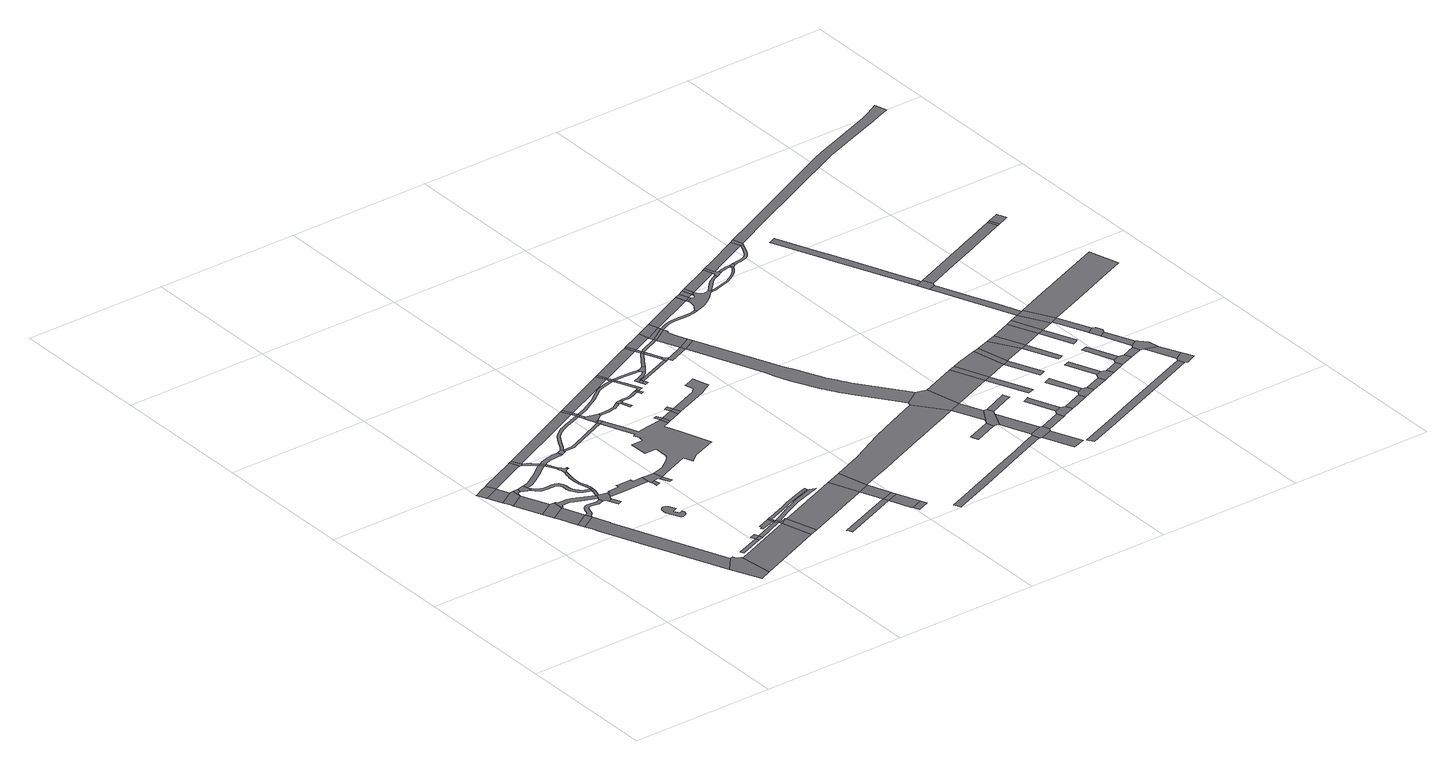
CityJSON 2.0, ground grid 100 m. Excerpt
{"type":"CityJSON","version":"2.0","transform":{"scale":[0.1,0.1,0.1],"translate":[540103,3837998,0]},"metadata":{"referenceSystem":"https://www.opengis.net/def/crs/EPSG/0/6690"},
"CityObjects":{
"road1":{"type":"Road","geometry":[{"type":"MultiSurface","lod":"1","boundaries":[[[0,1,2,3,4,5,6]]]}]},
"road2":{"type":"Road","attributes":{"RoadStructureAttribute.sectionType":"1"},"geometry":[{"type":"MultiSurface","lod":"1","boundaries":[[[7,8,6,5,9,10,11,12]]]}]},
"road3":{"type":"Road","geometry":[{"type":"MultiSurface","lod":"1","boundaries":[[[13,12,11,14,15,16]]]}]},
"road4":{"type":"Road","attributes":{"RoadStructureAttribute.sectionType":"1"},"geometry":[{"type":"MultiSurface","lod":"1","boundaries":[[[17,16,15,18,19]]]}]},
"road5":{"type":"Road","geometry":[{"type":"MultiSurface","lod":"1","boundaries":[[[19,18,20,21,22]]]}]},
"road6":{"type":"Road","attributes":{"RoadStructureAttribute.sectionType":"1"},"geometry":[{"type":"MultiSurface","lod":"1","boundaries":[[[21,20,23,24,25]]]}]},
"road7":{"type":"Road","geometry":[{"type":"MultiSurface","lod":"1","boundaries":[[[25,24,26,27]]]}]},
"road8":{"type":"Road","attributes":{"RoadStructureAttribute.sectionType":"1"},"geometry":[{"type":"MultiSurface","lod":"1","boundaries":[[[28,13,16,29,30,31,32]]]}]},
"road9":{"type":"Road","attributes":{"RoadStructureAttribute.sectionType":"1"},"geometry":[{"type":"MultiSurface","lod":"1","boundaries":[[[33,34,35,27,26,36,37,38,39,40,41]]]}]},
"road10":{"type":"Road","geometry":[{"type":"MultiSurface","lod":"1","boundaries":[[[42,28,32,43,44,45,46]]]}]},
"road11":{"type":"Road","geometry":[{"type":"MultiSurface","lod":"1","boundaries":[[[47,48,49,50,51,41,40,52,53,54]]]}]},
"road12":{"type":"Road","attributes":{"RoadStructureAttribute.sectionType":"1"},"geometry":[{"type":"MultiSurface","lod":"1","boundaries":[[[55,56,57,0,6,58,59,60,61]]]}]},
"road13":{"type":"Road","geometry":[{"type":"MultiSurface","lod":"1","boundaries":[[[62,63,64,65,66,67,68,69,70,71,72,73,74,25,27,75,76,77,78,79,80,81,82,83,84,85,86,87]]]}]},
"road14":{"type":"Road","attributes":{"RoadStructureAttribute.sectionType":"1"},"geometry":[{"type":"MultiSurface","lod":"1","boundaries":[[[88,89,90,91,92,93,22,21,94,95,96,97,98,99,100,101,102]]]}]},
"road15":{"type":"Road","attributes":{"RoadStructureAttribute.sectionType":"1"},"geometry":[{"type":"MultiSurface","lod":"1","boundaries":[[[103,104,105,106,107,108,109,110,111,112,113,114,115,116,117,118,119,120,44,43,121,122,123,124,125,126,127,128,129,130,131,132,133,134,135,136,137,138,139]]]}]},
"road16":{"type":"Road","attributes":{"RoadStructureAttribute.sectionType":"1"},"geometry":[{"type":"MultiSurface","lod":"1","boundaries":[[[140,141,142,143,144,145,146,42,46,147,148,149,150,151,152,153]]]}]},
"road17":{"type":"Road","geometry":[{"type":"MultiSurface","lod":"1","boundaries":[[[154,155,156,157]]]}]},
"road18":{"type":"Road","geometry":[{"type":"MultiSurface","lod":"1","boundaries":[[[102,101,62,87,158,159,157,156,160,161,162,163,164,165]]]}]},
"road19":{"type":"Road","geometry":[{"type":"MultiSurface","lod":"1","boundaries":[[[166,55,61,167,168]]]}]},
"road20":{"type":"Road","attributes":{"RoadStructureAttribute.sectionType":"1"},"geometry":[{"type":"MultiSurface","lod":"1","boundaries":[[[138,102,165,169]]]}]},
"road21":{"type":"Road","geometry":[{"type":"MultiSurface","lod":"1","boundaries":[[[139,138,169,170,171]]]}]},
"road22":{"type":"Road","geometry":[{"type":"MultiSurface","lod":"1","boundaries":[[[172,173,174,175]]]}]},
"road23":{"type":"Road","attributes":{"RoadStructureAttribute.sectionType":"1"},"geometry":[{"type":"MultiSurface","lod":"1","boundaries":[[[176,177,168,167,178,179,140,180]]]}]},
"road24":{"type":"Road","attributes":{"RoadStructureAttribute.sectionType":"1"},"geometry":[{"type":"MultiSurface","lod":"1","boundaries":[[[181,182,183,184,185,186,187,188,189,190,191,139,171,192,193,194,195,196,197,198,199,200,201,202]]]}]},
"road25":{"type":"Road","geometry":[{"type":"MultiSurface","lod":"1","boundaries":[[[180,140,153,203]]]}]},
"road26":{"type":"Road","geometry":[{"type":"MultiSurface","lod":"1","boundaries":[[[204,205,206,207,208,209,210,211,212,213,214,215,216,217,218,219,220,221,222,223,224,225]]]}]},
"road27":{"type":"Road","attributes":{"RoadStructureAttribute.sectionType":"1"},"geometry":[{"type":"MultiSurface","lod":"1","boundaries":[[[226,203,153,227,228,229]]]}]},
"road28":{"type":"Road","geometry":[{"type":"MultiSurface","lod":"1","boundaries":[[[230,231,232,233,229,228,234,235,236,181,202,237,238,239,240]]]}]},
"road29":{"type":"Road","attributes":{"RoadStructureAttribute.sectionType":"1"},"geometry":[{"type":"MultiSurface","lod":"1","boundaries":[[[241,242,54,53,243,244]]]}]},
"road30":{"type":"Road","geometry":[{"type":"MultiSurface","lod":"1","boundaries":[[[245,246,240,239]]]}]},
"road31":{"type":"Road","geometry":[{"type":"MultiSurface","lod":"1","boundaries":[[[247,248,172,249]]]}]},
"road32":{"type":"Road","geometry":[{"type":"MultiSurface","lod":"1","boundaries":[[[249,172,175,250]]]}]},
"road33":{"type":"Road","attributes":{"RoadStructureAttribute.sectionType":"1"},"geometry":[{"type":"MultiSurface","lod":"1","boundaries":[[[251,252,253,254,180,203,255,256,257,258]]]}]},
"road34":{"type":"Road","attributes":{"RoadStructureAttribute.sectionType":"1"},"geometry":[{"type":"MultiSurface","lod":"1","boundaries":[[[259,260,261,262,263,264,265,266,164,163,267,268,269]]]}]},
"road35":{"type":"Road","geometry":[{"type":"MultiSurface","lod":"1","boundaries":[[[270,249,250,271]]]}]},
"road36":{"type":"Road","geometry":[{"type":"MultiSurface","lod":"1","boundaries":[[[272,251,258,273,274,275]]]}]},
"road37":{"type":"Road","geometry":[{"type":"MultiSurface","lod":"1","boundaries":[[[276,277,278,279,280,281]]]}]},
"road38":{"type":"Road","geometry":[{"type":"MultiSurface","lod":"1","boundaries":[[[282,283,284,285,286]]]}]},
"road39":{"type":"Road","attributes":{"RoadStructureAttribute.sectionType":"1"},"geometry":[{"type":"MultiSurface","lod":"1","boundaries":[[[287,288,289,166,168,290,291,292]]]}]},
"road40":{"type":"Road","geometry":[{"type":"MultiSurface","lod":"1","boundaries":[[[269,268,286,285,293,294,295,296]]]}]},
"road41":{"type":"Road","geometry":[{"type":"MultiSurface","lod":"1","boundaries":[[[297,276,281,298,299]]]}]},
"road42":{"type":"Road","geometry":[{"type":"MultiSurface","lod":"1","boundaries":[[[298,281,270,300]]]}]},
"road43":{"type":"Road","geometry":[{"type":"MultiSurface","lod":"1","boundaries":[[[300,270,271,301]]]}]},
"road44":{"type":"Road","geometry":[{"type":"MultiSurface","lod":"1","boundaries":[[[302,303,295,294]]]}]},
"road45":{"type":"Road","geometry":[{"type":"MultiSurface","lod":"1","boundaries":[[[304,305,301,271,241]]]}]},
"road46":{"type":"Road","geometry":[{"type":"MultiSurface","lod":"1","boundaries":[[[304,241,244,306,307]]]}]},
"road47":{"type":"Road","geometry":[{"type":"MultiSurface","lod":"1","boundaries":[[[308,309,310,311,312,313,314,315,316,317,272,275,318,319,320,321,322,323,324,325,326,327]]]}]},
"road48":{"type":"Road","attributes":{"RoadStructureAttribute.sectionType":"1"},"geometry":[{"type":"MultiSurface","lod":"1","boundaries":[[[328,329,330,331,275,274,332,333,334,335]]]}]},
"road49":{"type":"Road","geometry":[{"type":"MultiSurface","lod":"1","boundaries":[[[336,337,338,339,340,341,342,343,344,345,346,297,299]]]}]},
"road50":{"type":"Road","geometry":[{"type":"MultiSurface","lod":"1","boundaries":[[[347,348,349,350,351,352,353,354,355,356,357,358,300,301]]]}]},
"road51":{"type":"Road","geometry":[{"type":"MultiSurface","lod":"1","boundaries":[[[359,287,292,360]]]}]},
"road52":{"type":"Road","geometry":[{"type":"MultiSurface","lod":"1","boundaries":[[[360,292,308,361]]]}]},
"road53":{"type":"Road","attributes":{"RoadStructureAttribute.sectionType":"1"},"geometry":[{"type":"MultiSurface","lod":"1","boundaries":[[[362,363,307,306,364,365]]]}]},
"road54":{"type":"Road","geometry":[{"type":"MultiSurface","lod":"1","boundaries":[[[361,308,327,366]]]}]},
"road55":{"type":"Road","geometry":[{"type":"MultiSurface","lod":"1","boundaries":[[[366,327,367,368]]]}]},
"road56":{"type":"Road","geometry":[{"type":"MultiSurface","lod":"1","boundaries":[[[369,370,328]]]}]},
"road57":{"type":"Road","geometry":[{"type":"MultiSurface","lod":"1","boundaries":[[[369,328,335,371]]]}]},
"road58":{"type":"Road","geometry":[{"type":"MultiSurface","lod":"1","boundaries":[[[372,368,367,373,370,369,374,375]]]}]},
"road59":{"type":"Road","geometry":[{"type":"MultiSurface","lod":"1","boundaries":[[[376,377,378,379,371,335,380,381,382,383,384,385,386,387,388,389,390,391,392,393,394,395,396,296,295,397,398,399,400,401,402,403,404,405]]]}]},
"road60":{"type":"Road","attributes":{"RoadStructureAttribute.sectionType":"1"},"geometry":[{"type":"MultiSurface","lod":"1","boundaries":[[[406,407,408,409,410,411]]]}]},
"road61":{"type":"Road","geometry":[{"type":"MultiSurface","lod":"1","boundaries":[[[412,413,414,415,416,417,418,419,375,374,420,421,422,423,424,425,426,427]]]}]},
"road62":{"type":"Road","attributes":{"RoadStructureAttribute.sectionType":"1"},"geometry":[{"type":"MultiSurface","lod":"1","boundaries":[[[428,429,359,360,430,431]]]}]},
"road63":{"type":"Road","geometry":[{"type":"MultiSurface","lod":"1","boundaries":[[[432,433,434,435,436,437,438,439,440,441,442,361,366,443,444,445,446,447,448,449,450,451,452,453]]]}]},
"road64":{"type":"Road","geometry":[{"type":"MultiSurface","lod":"1","boundaries":[[[454,455,405,456]]]}]},
"road65":{"type":"Road","geometry":[{"type":"MultiSurface","lod":"1","boundaries":[[[456,405,404,457]]]}]},
"road66":{"type":"Road","geometry":[{"type":"MultiSurface","lod":"1","boundaries":[[[458,459,412,427,460,461,462,463,464]]]}]},
"road67":{"type":"Road","geometry":[{"type":"MultiSurface","lod":"1","boundaries":[[[465,466,462,461]]]}]},
"road68":{"type":"Road","geometry":[{"type":"MultiSurface","lod":"1","boundaries":[[[467,362,365,468,469]]]}]},
"road69":{"type":"Road","attributes":{"RoadStructureAttribute.sectionType":"1"},"geometry":[{"type":"MultiSurface","lod":"1","boundaries":[[[468,365,470,406,471]]]}]},
"road70":{"type":"Road","attributes":{"RoadStructureAttribute.sectionType":"1"},"geometry":[{"type":"MultiSurface","lod":"1","boundaries":[[[472,456,457,473]]]}]},
"road71":{"type":"Road","geometry":[{"type":"MultiSurface","lod":"1","boundaries":[[[471,406,411,474]]]}]},
"road72":{"type":"Road","attributes":{"RoadStructureAttribute.sectionType":"1"},"geometry":[{"type":"MultiSurface","lod":"1","boundaries":[[[474,411,475,476,477]]]}]},
"road73":{"type":"Road","geometry":[{"type":"MultiSurface","lod":"1","boundaries":[[[477,476,478,479]]]}]},
"road74":{"type":"Road","geometry":[{"type":"MultiSurface","lod":"1","boundaries":[[[480,481,482,483,484,458,464,485,486,487,488,489]]]}]},
"road75":{"type":"Road","geometry":[{"type":"MultiSurface","lod":"1","boundaries":[[[490,491,472,492]]]}]},
"road76":{"type":"Road","geometry":[{"type":"MultiSurface","lod":"1","boundaries":[[[492,472,473,493]]]}]},
"road77":{"type":"Road","geometry":[{"type":"MultiSurface","lod":"1","boundaries":[[[494,480,489,495]]]}]},
"road78":{"type":"Road","geometry":[{"type":"MultiSurface","lod":"1","boundaries":[[[496,497,498,499,495,489]]]}]},
"road79":{"type":"Road","geometry":[{"type":"MultiSurface","lod":"1","boundaries":[[[500,428,431,501]]]}]},
"road80":{"type":"Road","attributes":{"RoadStructureAttribute.sectionType":"1"},"geometry":[{"type":"MultiSurface","lod":"1","boundaries":[[[501,431,432,502]]]}]},
"road81":{"type":"Road","geometry":[{"type":"MultiSurface","lod":"1","boundaries":[[[502,432,453,503]]]}]},
"road82":{"type":"Road","attributes":{"RoadStructureAttribute.sectionType":"1"},"geometry":[{"type":"MultiSurface","lod":"1","boundaries":[[[504,505,506,507,508,509,503,453,510,511,494,495]]]}]},
"road83":{"type":"Road","geometry":[{"type":"MultiSurface","lod":"1","boundaries":[[[512,513,514,515]]]}]},
"road84":{"type":"Road","geometry":[{"type":"MultiSurface","lod":"1","boundaries":[[[516,517,502,503,518,519,520,521]]]}]},
"road85":{"type":"Road","geometry":[{"type":"MultiSurface","lod":"1","boundaries":[[[522,523,515,514]]]}]},
"road86":{"type":"Road","attributes":{"RoadStructureAttribute.sectionType":"1"},"geometry":[{"type":"MultiSurface","lod":"1","boundaries":[[[524,525,526,527,528,529,530,531,492,493]]]}]},
"road87":{"type":"Road","geometry":[{"type":"MultiSurface","lod":"1","boundaries":[[[532,533,534,535,536,537,513,512,538,539,540,541,542,543]]]}]},
"road88":{"type":"Road","attributes":{"RoadStructureAttribute.sectionType":"1"},"geometry":[{"type":"MultiSurface","lod":"1","boundaries":[[[544,545,500,501,546,547]]]}]},
"road89":{"type":"Road","geometry":[{"type":"MultiSurface","lod":"1","boundaries":[[[548,549,550,551,521,520,552,553,532,543,554,555]]]}]},
"road90":{"type":"Road","geometry":[{"type":"MultiSurface","lod":"1","boundaries":[[[556,557,558,559,512,515,560,561,562]]]}]},
"road91":{"type":"Road","geometry":[{"type":"MultiSurface","lod":"1","boundaries":[[[563,564,565,548,555,566,567,568]]]}]},
"road92":{"type":"Road","geometry":[{"type":"MultiSurface","lod":"1","boundaries":[[[569,544,547,570]]]}]},
"road93":{"type":"Road","geometry":[{"type":"MultiSurface","lod":"1","boundaries":[[[570,547,563,571]]]}]},
"road94":{"type":"Road","geometry":[{"type":"MultiSurface","lod":"1","boundaries":[[[571,563,568,572]]]}]},
"road95":{"type":"Road","geometry":[{"type":"MultiSurface","lod":"1","boundaries":[[[573,572,568,574,575,576]]]}]},
"road96":{"type":"Road","geometry":[{"type":"MultiSurface","lod":"1","boundaries":[[[577,576,575,556,562,578,579]]]}]},
"road97":{"type":"Road","attributes":{"RoadStructureAttribute.sectionType":"1"},"geometry":[{"type":"MultiSurface","lod":"1","boundaries":[[[580,581,582,583,467,469,584,585,586,587,588,589,590,591]]]}]},
"road98":{"type":"Road","attributes":{"RoadStructureAttribute.sectionType":"1"},"geometry":[{"type":"MultiSurface","lod":"1","boundaries":[[[592,593,569,570,594,595]]]}]},
"road99":{"type":"Road","geometry":[{"type":"MultiSurface","lod":"1","boundaries":[[[596,597,571,572,598,599]]]}]},
"road100":{"type":"Road","attributes":{"RoadStructureAttribute.sectionType":"1"},"geometry":[{"type":"MultiSurface","lod":"1","boundaries":[[[600,601,602,603,604,605,606,607,608,609,610,611,612,613,614,615]]]}]},
"road101":{"type":"Road","geometry":[{"type":"MultiSurface","lod":"1","boundaries":[[[616,617,618,579,578,619,620]]]}]},
"road102":{"type":"Road","geometry":[{"type":"MultiSurface","lod":"1","boundaries":[[[621,622,623,596,624]]]}]},
"road103":{"type":"Road","geometry":[{"type":"MultiSurface","lod":"1","boundaries":[[[625,626,592,595,622,621]]]}]},
"road104":{"type":"Road","geometry":[{"type":"MultiSurface","lod":"1","boundaries":[[[624,596,599,627]]]}]},
"road105":{"type":"Road","attributes":{"RoadStructureAttribute.sectionType":"1"},"geometry":[{"type":"MultiSurface","lod":"1","boundaries":[[[628,629,630,631,632,627,599,633,616,634]]]}]},
"road106":{"type":"Road","geometry":[{"type":"MultiSurface","lod":"1","boundaries":[[[634,616,620,635]]]}]},
"road107":{"type":"Road","attributes":{"RoadStructureAttribute.sectionType":"1"},"geometry":[{"type":"MultiSurface","lod":"1","boundaries":[[[636,637,638,639,640,641,642,643,644,645,646,647,648,635,620,649,650,651,652,653,654,655,656,657,658,659,660,661,662,663,664,665,666]]]}]},
"road108":{"type":"Road","geometry":[{"type":"MultiSurface","lod":"1","boundaries":[[[667,668,669,670,671,672,673]]]}]},
"road109":{"type":"Road","geometry":[{"type":"MultiSurface","lod":"1","boundaries":[[[674,675,676,677,678,679,680,681,682,683,624,627,684,685,686,687,688,689,690,691,692,693,694]]]}]},
"road110":{"type":"Road","attributes":{"RoadStructureAttribute.sectionType":"1"},"geometry":[{"type":"MultiSurface","lod":"1","boundaries":[[[695,696,625,621,697,698,699,700]]]}]},
"road111":{"type":"Road","geometry":[{"type":"MultiSurface","lod":"1","boundaries":[[[701,702,666,665,580,591,703,704]]]}]},
"road112":{"type":"Road","attributes":{"RoadStructureAttribute.sectionType":"1"},"geometry":[{"type":"MultiSurface","lod":"1","boundaries":[[[703,591,705,706,707]]]}]},
"road113":{"type":"Road","geometry":[{"type":"MultiSurface","lod":"1","boundaries":[[[707,706,708,667,673,709,710,711,712,713,714,715]]]}]},
"road114":{"type":"Road","attributes":{"RoadStructureAttribute.sectionType":"1"},"geometry":[{"type":"MultiSurface","lod":"1","boundaries":[[[716,712,711,717,718]]]}]},
"road115":{"type":"Road","geometry":[{"type":"MultiSurface","lod":"1","boundaries":[[[719,720,718,717,600,615,721,722,723,724,725,726]]]}]},
"road116":{"type":"Road","attributes":{"RoadStructureAttribute.sectionType":"1"},"geometry":[{"type":"MultiSurface","lod":"1","boundaries":[[[724,723,727,728]]]}]},
"road117":{"type":"Road","geometry":[{"type":"MultiSurface","lod":"1","boundaries":[[[729,695,700,730]]]}]},
"road118":{"type":"Road","geometry":[{"type":"MultiSurface","lod":"1","boundaries":[[[730,700,731,732]]]}]},
"road119":{"type":"Road","attributes":{"RoadStructureAttribute.sectionType":"1"},"geometry":[{"type":"MultiSurface","lod":"1","boundaries":[[[733,729,730,734]]]}]},
"road120":{"type":"Road","geometry":[{"type":"MultiSurface","lod":"1","boundaries":[[[735,736,737,738,739,740,741,742,743,744,745,732,731,746,747,748,749,750,751,674,694,752,753,754,755,756,757,758,759,760]]]}]},
"road121":{"type":"Road","geometry":[{"type":"MultiSurface","lod":"1","boundaries":[[[740,734,741]]]}]},
"road122":{"type":"Road","geometry":[{"type":"MultiSurface","lod":"1","boundaries":[[[761,733,734,740]]]}]},
"road123":{"type":"Road","geometry":[{"type":"MultiSurface","lod":"1","boundaries":[[[762,763,764,715,714]]]}]},
"road124":{"type":"Road","attributes":{"RoadStructureAttribute.sectionType":"1"},"geometry":[{"type":"MultiSurface","lod":"1","boundaries":[[[765,726,725,766,767]]]}]},
"road125":{"type":"Road","attributes":{"RoadStructureAttribute.sectionType":"1"},"geometry":[{"type":"MultiSurface","lod":"1","boundaries":[[[768,704,703,769,770,771,772]]]}]},
"road126":{"type":"Road","attributes":{"RoadStructureAttribute.sectionType":"1"},"geometry":[{"type":"MultiSurface","lod":"1","boundaries":[[[773,774,761,740,775,776]]]}]},
"road127":{"type":"Road","geometry":[{"type":"MultiSurface","lod":"1","boundaries":[[[777,778,779,780,781,760,759,782,783,784,785,786]]]}]},
"road128":{"type":"Road","attributes":{"RoadStructureAttribute.sectionType":"1"},"geometry":[{"type":"MultiSurface","lod":"1","boundaries":[[[787,788,789,790,791,792]]]}]},
"road129":{"type":"Road","geometry":[{"type":"MultiSurface","lod":"1","boundaries":[[[792,791,765,767,793,794,795]]]}]},
"road130":{"type":"Road","geometry":[{"type":"MultiSurface","lod":"1","boundaries":[[[796,768,772,797]]]}]},
"road131":{"type":"Road","attributes":{"RoadStructureAttribute.sectionType":"1"},"geometry":[{"type":"MultiSurface","lod":"1","boundaries":[[[798,799,800,801,797,772]]]}]},
"road132":{"type":"Road","geometry":[{"type":"MultiSurface","lod":"1","boundaries":[[[802,803,804,805,806,807,808,809,810,811,812,759,758,813,814,815,816,817,818,819,820,821,822]]]}]},
"road133":{"type":"Road","geometry":[{"type":"MultiSurface","lod":"1","boundaries":[[[823,773,776,824,825,777,786,826,827,828,829,830,831]]]}]},
"road134":{"type":"Road","attributes":{"RoadStructureAttribute.sectionType":"1"},"geometry":[{"type":"MultiSurface","lod":"1","boundaries":[[[832,833,795,794,834,835]]]}]},
"road135":{"type":"Road","attributes":{"RoadStructureAttribute.sectionType":"1"},"geometry":[{"type":"MultiSurface","lod":"1","boundaries":[[[836,837,796,797,838,839,840]]]}]},
"road136":{"type":"Road","geometry":[{"type":"MultiSurface","lod":"1","boundaries":[[[841,842,843,844,828,827,845,846,847,848]]]}]},
"road137":{"type":"Road","geometry":[{"type":"MultiSurface","lod":"1","boundaries":[[[849,841,848,850,851,802,822,852]]]}]},
"road138":{"type":"Road","attributes":{"RoadStructureAttribute.sectionType":"1"},"geometry":[{"type":"MultiSurface","lod":"1","boundaries":[[[853,854,855,856,857]]]}]},
"road139":{"type":"Road","geometry":[{"type":"MultiSurface","lod":"1","boundaries":[[[857,856,832,835,858,859]]]}]},
"road140":{"type":"Road","geometry":[{"type":"MultiSurface","lod":"1","boundaries":[[[860,836,840,861]]]}]},
"road141":{"type":"Road","attributes":{"RoadStructureAttribute.sectionType":"1"},"geometry":[{"type":"MultiSurface","lod":"1","boundaries":[[[862,863,864,861,840]]]}]},
"road142":{"type":"Road","attributes":{"RoadStructureAttribute.sectionType":"1"},"geometry":[{"type":"MultiSurface","lod":"1","boundaries":[[[865,866,823,831,867,868]]]}]},
"road143":{"type":"Road","attributes":{"RoadStructureAttribute.sectionType":"1"},"geometry":[{"type":"MultiSurface","lod":"1","boundaries":[[[869,870,871,872,873,874,875,876,877,878,879]]]}]},
"road144":{"type":"Road","geometry":[{"type":"MultiSurface","lod":"1","boundaries":[[[868,880,881,882,883,884,885,849,852,886,887,888,889,890,891,892,893,894,895]]]}]},
"road145":{"type":"Road","attributes":{"RoadStructureAttribute.sectionType":"1"},"geometry":[{"type":"MultiSurface","lod":"1","boundaries":[[[896,860,861,897,898]]]}]},
"road146":{"type":"Road","attributes":{"RoadStructureAttribute.sectionType":"1"},"geometry":[{"type":"MultiSurface","lod":"1","boundaries":[[[899,859,858,900,901]]]}]},
"road147":{"type":"Road","geometry":[{"type":"MultiSurface","lod":"1","boundaries":[[[902,896,898,903]]]}]},
"road148":{"type":"Road","geometry":[{"type":"MultiSurface","lod":"1","boundaries":[[[904,865,868,895,905]]]}]},
"road149":{"type":"Road","attributes":{"RoadStructureAttribute.sectionType":"1"},"geometry":[{"type":"MultiSurface","lod":"1","boundaries":[[[906,907,908,909,910]]]}]},
"road150":{"type":"Road","attributes":{"RoadStructureAttribute.sectionType":"1"},"geometry":[{"type":"MultiSurface","lod":"1","boundaries":[[[911,912,913,903,898]]]}]},
"road151":{"type":"Road","geometry":[{"type":"MultiSurface","lod":"1","boundaries":[[[910,909,899,901,914,915,916]]]}]},
"road152":{"type":"Road","attributes":{"RoadStructureAttribute.sectionType":"1"},"geometry":[{"type":"MultiSurface","lod":"1","boundaries":[[[917,902,903,918,919,920]]]}]},
"road153":{"type":"Road","attributes":{"RoadStructureAttribute.sectionType":"1"},"geometry":[{"type":"MultiSurface","lod":"1","boundaries":[[[921,922,916,915,923]]]}]},
"road154":{"type":"Road","attributes":{"RoadStructureAttribute.sectionType":"1"},"geometry":[{"type":"MultiSurface","lod":"1","boundaries":[[[924,925,926,927,928,929,930,931,932,933,934,935,936,937,938,939]]]}]},
"road155":{"type":"Road","geometry":[{"type":"MultiSurface","lod":"1","boundaries":[[[940,917,920,941]]]}]},
"road156":{"type":"Road","attributes":{"RoadStructureAttribute.sectionType":"1"},"geometry":[{"type":"MultiSurface","lod":"1","boundaries":[[[942,943,944,945,946,947]]]}]},
"road157":{"type":"Road","attributes":{"RoadStructureAttribute.sectionType":"1"},"geometry":[{"type":"MultiSurface","lod":"1","boundaries":[[[948,949,950,941,920]]]}]},
"road158":{"type":"Road","geometry":[{"type":"MultiSurface","lod":"1","boundaries":[[[947,946,921,923,951,952]]]}]},
"road159":{"type":"Road","geometry":[{"type":"MultiSurface","lod":"1","boundaries":[[[953,939,938,954,955,956,957,958]]]}]},
"road160":{"type":"Road","attributes":{"RoadStructureAttribute.sectionType":"1"},"geometry":[{"type":"MultiSurface","lod":"1","boundaries":[[[959,940,941,960,961]]]}]},
"road161":{"type":"Road","attributes":{"RoadStructureAttribute.sectionType":"1"},"geometry":[{"type":"MultiSurface","lod":"1","boundaries":[[[962,963,955,954,964,959,965]]]}]},
"road162":{"type":"Road","attributes":{"RoadStructureAttribute.sectionType":"1"},"geometry":[{"type":"MultiSurface","lod":"1","boundaries":[[[966,952,951,967]]]}]},
"road163":{"type":"Road","geometry":[{"type":"MultiSurface","lod":"1","boundaries":[[[968,965,959,961,969,970]]]}]},
"road164":{"type":"Road","attributes":{"RoadStructureAttribute.sectionType":"1"},"geometry":[{"type":"MultiSurface","lod":"1","boundaries":[[[970,969,971,972]]]}]},
"road165":{"type":"Road","geometry":[{"type":"MultiSurface","lod":"1","boundaries":[[[972,971,973,974,975,976]]]}]},
"road166":{"type":"Road","attributes":{"RoadStructureAttribute.sectionType":"1"},"geometry":[{"type":"MultiSurface","lod":"1","boundaries":[[[974,973,977,978]]]}]},
"road167":{"type":"Road","geometry":[{"type":"MultiSurface","lod":"1","boundaries":[[[978,977,966,967,979,980,981,982,983,984]]]}]},
"road168":{"type":"Road","geometry":[{"type":"MultiSurface","lod":"1","boundaries":[[[981,985,986,982]]]}]},
"road169":{"type":"Road","geometry":[{"type":"MultiSurface","lod":"1","boundaries":[[[986,985,987,869,879,988,989]]]}]},
"road170":{"type":"Road","attributes":{"RoadStructureAttribute.sectionType":"1"},"geometry":[{"type":"MultiSurface","lod":"1","boundaries":[[[990,991,992,953,958,993,994,995,996,997,998]]]}]},
"road171":{"type":"Road","attributes":{"RoadStructureAttribute.sectionType":"1"},"geometry":[{"type":"MultiSurface","lod":"1","boundaries":[[[999,1000,1001,1002,1003,1004,968,970,1005,1006,1007]]]}]},
"road172":{"type":"Road","attributes":{"RoadStructureAttribute.sectionType":"1"},"geometry":[{"type":"MultiSurface","lod":"1","boundaries":[[[1008,1009,1010,1011,1012,1013,1014,1015,904,905,1016,1017,1018,1019,1020,1021,1022,1023,1024,1025]]]}]},
"road173":{"type":"Road","geometry":[{"type":"MultiSurface","lod":"1","boundaries":[[[1026,990,998,1027]]]}]},
"road174":{"type":"Road","attributes":{"RoadStructureAttribute.sectionType":"1"},"geometry":[{"type":"MultiSurface","lod":"1","boundaries":[[[1028,1026,1027,1029,1030]]]}]}
},
"vertices":[
[114,1940,0],[57,1913,0],[25,1898,0],[19,1895,0],[4,1888,0],[35,1824,0],[145,1876,0],
[157,1848,0],[157,1850,0],[37,1820,0],[45,1800,0],[79,1723,0],[184,1790,0],
[208,1792,0],[101,1672,0],[107,1656,0],[212,1726,0],
[221,1704,0],[183,1472,0],[290,1537,0],
[216,1393,0],[322,1458,0],[325,1535,0],
[232,1354,0],[277,1244,0],[383,1308,0],
[296,1199,0],[402,1263,0],
[248,1795,0],[213,1736,0],[217,1750,0],[227,1760,0],[241,1763,0],
[462,1105,0],[449,1139,0],[447,1144,0],[317,1147,0],[337,1100,0],[466,785,0],[521,648,0],[679,267,0],[766,369,0],
[298,1805,0],[303,1735,0],[304,1763,0],[300,1768,0],[303,1771,0],
[824,339,0],[812,341,0],[803,346,0],[796,351,0],[784,371,0],[772,63,0],[851,99,0],[826,326,0],
[395,2073,0],[381,2066,0],[129,1947,0],[151,1879,0],[159,1883,0],[405,1999,0],[425,2009,0],
[561,1400,0],[550,1394,0],[546,1393,0],[530,1389,0],[477,1396,0],[465,1396,0],[450,1391,0],[440,1387,0],[431,1377,0],[420,1358,0],[404,1314,0],[398,1309,0],[390,1307,0],[404,1274,0],[409,1279,0],[424,1292,0],[428,1298,0],[431,1305,0],[445,1346,0],[453,1360,0],[457,1364,0],[470,1368,0],[475,1368,0],[531,1361,0],[552,1366,0],[572,1372,0],
[441,1508,0],[405,1519,0],[382,1520,0],[359,1520,0],[337,1519,0],[336,1534,0],[330,1459,0],[336,1465,0],[343,1480,0],[360,1480,0],[381,1481,0],[398,1480,0],[428,1471,0],[564,1414,0],[579,1450,0],
[551,1548,0],[532,1565,0],[518,1583,0],[510,1598,0],[505,1619,0],[505,1648,0],[500,1674,0],[484,1699,0],[463,1711,0],[440,1713,0],[438,1713,0],[413,1712,0],[392,1711,0],[377,1711,0],[363,1716,0],[351,1722,0],[338,1733,0],[319,1756,0],[320,1716,0],[336,1701,0],[353,1692,0],[372,1686,0],[392,1686,0],[398,1686,0],[414,1687,0],[438,1687,0],[455,1686,0],[466,1680,0],[476,1665,0],[480,1646,0],[479,1616,0],[486,1589,0],[497,1570,0],[513,1547,0],[538,1526,0],[592,1506,0],[595,1532,0],
[515,1940,0],[513,1939,0],[470,1907,0],[445,1887,0],[416,1866,0],[378,1841,0],[334,1817,0],[348,1785,0],[396,1811,0],[437,1838,0],[457,1853,0],[491,1879,0],[532,1909,0],[546,1917,0],
[623,1288,0],[651,1300,0],[625,1361,0],[598,1342,0],
[582,1370,0],[588,1364,0],[625,1372,0],[626,1379,0],[631,1385,0],[641,1388,0],[649,1432,0],[595,1447,0],
[417,2083,0],[437,2002,0],[447,2019,0],
[608,1500,0],
[610,1513,0],[611,1530,0],
[1026,459,0],[858,394,0],[868,368,0],[1036,434,0],
[497,1987,0],[475,2002,0],[464,1985,0],[484,1971,0],[535,1950,0],
[591,1780,0],[582,1745,0],[580,1736,0],[576,1714,0],[573,1690,0],[573,1662,0],[575,1634,0],[577,1621,0],[581,1603,0],[590,1576,0],[596,1548,0],[612,1550,0],[607,1575,0],[606,1581,0],[597,1607,0],[591,1636,0],[589,1663,0],[590,1689,0],[592,1712,0],[596,1733,0],[598,1745,0],[607,1778,0],
[561,1925,0],
[865,1035,0],[843,1083,0],[828,1092,0],[813,1094,0],[799,1090,0],[792,1084,0],[786,1074,0],[784,1059,0],[784,1046,0],[786,1031,0],[822,946,0],[829,937,0],[840,934,0],[853,936,0],[867,944,0],[875,951,0],[879,961,0],[880,971,0],[880,980,0],[878,991,0],[848,978,0],[830,1020,0],
[586,1871,0],[571,1864,0],[582,1841,0],[597,1846,0],
[620,1822,0],[612,1827,0],[606,1834,0],[603,1838,0],[586,1825,0],[587,1821,0],[591,1802,0],[611,1789,0],[620,1798,0],[630,1802,0],[634,1818,0],
[1262,505,0],[878,346,0],[1054,182,0],[1322,293,0],
[640,1802,0],[640,1818,0],
[1052,506,0],[1012,488,0],[1061,474,0],
[1069,447,0],
[699,1989,0],[651,1987,0],[599,1979,0],[557,1962,0],[571,1930,0],[608,1945,0],[654,1952,0],[709,1955,0],
[853,1448,0],[852,1466,0],[751,1466,0],[746,1470,0],[746,1446,0],[693,1445,0],[665,1445,0],[665,1427,0],[730,1388,0],[925,1388,0],[925,1448,0],
[1235,547,0],[1254,525,0],
[730,2005,0],[741,1971,0],[741,1981,0],[744,1994,0],
[1222,596,0],[1134,561,0],[1141,543,0],[1126,537,0],[1131,522,0],[1232,557,0],
[939,1345,0],[937,1322,0],[971,1336,0],[957,1372,0],[934,1361,0],
[1011,2364,0],[914,2318,0],[865,2295,0],[892,2229,0],[923,2244,0],[1041,2300,0],
[993,1386,0],[1001,1368,0],[1026,1383,0],[1011,1448,0],
[1236,601,0],[1248,568,0],[1242,581,0],
[1254,555,0],
[1266,531,0],
[1026,1310,0],[1052,1318,0],
[1312,540,0],[1269,523,0],
[1382,318,0],[1317,528,0],
[1054,2268,0],[938,2224,0],[925,2219,0],[900,2208,0],[891,2204,0],[860,2184,0],[832,2160,0],[813,2140,0],[782,2092,0],[749,2031,0],[765,2021,0],[798,2083,0],[827,2129,0],[845,2147,0],[871,2169,0],[900,2188,0],[907,2191,0],[928,2200,0],[944,2207,0],[1061,2251,0],
[1103,2124,0],[928,2047,0],[808,1994,0],[787,1994,0],[771,1980,0],[822,1979,0],[926,2025,0],[1111,2107,0],
[1281,597,0],[1358,628,0],[1437,663,0],[1629,734,0],[1622,752,0],[1614,749,0],[1529,720,0],[1432,683,0],[1389,663,0],[1349,646,0],[1291,622,0],
[1368,586,0],[1401,603,0],[1433,618,0],[1495,647,0],[1619,689,0],[1680,710,0],[1636,723,0],[1527,687,0],[1485,673,0],[1461,661,0],[1389,628,0],[1304,582,0],
[1027,2372,0],[1057,2308,0],
[1071,2275,0],
[1778,719,0],[1723,696,0],[1848,512,0],[1861,517,0],
[1078,2258,0],
[1073,2220,0],[1090,2227,0],
[1131,2150,0],[1099,2134,0],
[1141,2126,0],
[1135,2216,0],[1082,2190,0],[1174,2187,0],[1175,2205,0],
[1258,1896,0],[1240,1888,0],[1197,1992,0],[1159,2082,0],[1134,2049,0],[1167,1967,0],[1203,1878,0],[1187,1871,0],[1207,1826,0],[1196,1822,0],[1193,1794,0],[1110,1793,0],[1113,1663,0],[1198,1663,0],[1197,1564,0],[1178,1537,0],[1152,1513,0],[1128,1493,0],[1094,1472,0],[1054,1457,0],[1043,1455,0],[1071,1402,0],[1263,1482,0],[1288,1418,0],[1345,1460,0],[1514,1527,0],[1440,1741,0],[1398,1848,0],[1443,1867,0],[1428,1922,0],
[1923,364,0],[1529,207,0],[1523,205,0],[1531,187,0],[1538,168,0],[1937,330,0],
[1339,2242,0],[1309,2224,0],[1291,2213,0],[1273,2209,0],[1256,2205,0],[1254,2205,0],[1242,2204,0],[1215,2203,0],[1214,2185,0],[1239,2185,0],[1243,2185,0],[1259,2187,0],[1277,2191,0],[1297,2196,0],[1318,2208,0],[1347,2225,0],
[1429,2561,0],[1309,2505,0],[1320,2432,0],[1459,2498,0],
[1470,2472,0],[1446,2468,0],[1405,2459,0],[1362,2443,0],[1330,2426,0],[1322,2420,0],[1290,2397,0],[1249,2366,0],[1214,2345,0],[1175,2323,0],[1138,2303,0],[1146,2286,0],[1184,2307,0],[1224,2329,0],[1260,2351,0],[1301,2383,0],[1325,2400,0],[1340,2411,0],[1370,2427,0],[1410,2441,0],[1449,2450,0],[1478,2455,0],
[1432,1970,0],[1411,1961,0],[1451,1930,0],
[1466,1876,0],
[1375,2253,0],[1356,2249,0],[1352,2224,0],[1355,2220,0],[1372,2226,0],[1373,2231,0],[1378,2235,0],
[1379,2155,0],[1396,2162,0],
[1893,766,0],[1945,553,0],[1944,555,0],
[1923,366,0],[2008,398,0],
[1542,1967,0],[1557,1914,0],
[2022,365,0],
[1996,184,0],[2000,176,0],[2084,210,0],
[2019,130,0],[2103,164,0],
[1512,2286,0],[1465,2264,0],[1441,2258,0],[1423,2256,0],[1398,2256,0],[1400,2238,0],[1424,2238,0],[1444,2240,0],[1471,2247,0],[1518,2268,0],
[1554,2019,0],[1525,2007,0],[1570,1980,0],
[1586,1926,0],
[1529,2293,0],[1534,2275,0],
[1521,2262,0],[1530,2240,0],[1547,2247,0],[1535,2274,0],
[1446,2569,0],[1476,2506,0],
[1489,2475,0],
[1497,2457,0],
[1540,2278,0],[1549,2282,0],[1572,2291,0],[1567,2301,0],[1553,2333,0],[1529,2386,0],[1512,2380,0],[1548,2302,0],
[1623,2367,0],[1597,2353,0],[1605,2332,0],[1629,2350,0],
[1638,2472,0],[1561,2476,0],[1560,2458,0],[1637,2454,0],[1675,2451,0],[1676,2470,0],
[1613,2311,0],[1640,2320,0],
[1822,2024,0],[1871,2050,0],[1910,2072,0],[1877,2187,0],[1847,2174,0],[1793,2152,0],[1811,2098,0],[1781,2064,0],
[1687,2438,0],[1679,2428,0],[1671,2423,0],[1660,2414,0],[1636,2401,0],[1586,2382,0],[1620,2375,0],[1644,2385,0],[1671,2399,0],[1682,2408,0],[1692,2415,0],[1699,2425,0],
[1771,2723,0],[1740,2709,0],[1755,2638,0],[1800,2660,0],
[1721,2488,0],[1714,2483,0],[1705,2476,0],[1689,2471,0],[1685,2448,0],[1686,2445,0],[1724,2460,0],[1737,2477,0],
[1877,2471,0],[1833,2453,0],[1795,2438,0],[1670,2386,0],[1799,2419,0],[1852,2441,0],[1882,2453,0],
[1816,2622,0],[1797,2598,0],[1771,2560,0],[1776,2535,0],[1812,2588,0],[1825,2603,0],
[1787,2731,0],[1817,2668,0],
[1831,2634,0],
[1839,2617,0],
[1873,2532,0],[1857,2523,0],[1870,2490,0],[1886,2500,0],
[1898,2486,0],[1901,2461,0],[1909,2479,0],
[2725,1145,0],[2527,1060,0],[2351,984,0],[2098,852,0],[2044,596,0],[2167,646,0],[2293,699,0],[2497,784,0],[2530,797,0],[2681,860,0],[2799,909,0],[2884,944,0],
[1943,2805,0],[1907,2787,0],[1937,2724,0],[1959,2734,0],
[1973,2700,0],[1853,2645,0],[1861,2629,0],[1980,2683,0],
[3093,413,0],[3090,412,0],[3001,375,0],[2898,332,0],[2782,284,0],[2765,277,0],[2705,252,0],[2536,181,0],[2447,145,0],[2386,120,0],[2217,51,0],[2237,4,0],[2536,127,0],[2642,171,0],[2871,266,0],[3106,364,0],
[2044,2527,0],[1929,2478,0],[1920,2477,0],[1913,2434,0],[2059,2492,0],
[2077,2791,0],[1961,2730,0],[1967,2713,0],[2083,2776,0],
[2061,2861,0],[1996,2830,0],
[2089,2758,0],
[2114,2649,0],[2088,2716,0],[2093,2718,0],[2103,2722,0],[2096,2741,0],[2040,2537,0],[2140,2585,0],
[2155,2550,0],
[2807,1292,0],[2629,1535,0],[2603,1573,0],[2590,1593,0],[2570,1626,0],[2558,1646,0],[2521,1711,0],[2515,1721,0],[2462,1833,0],[2437,1888,0],[2390,1990,0],[2390,1991,0],[2361,2053,0],[2130,2320,0],[2269,1986,0],[2278,1954,0],[2280,1946,0],[2285,1927,0],[2314,1845,0],[2320,1830,0],[2328,1812,0],[2344,1775,0],[2422,1622,0],[2432,1603,0],[2455,1567,0],[2467,1546,0],[2480,1524,0],[2523,1460,0],[2710,1202,0],[2734,1173,0],[2841,1247,0],
[2961,694,0],[2957,693,0],[2786,623,0],[2795,598,0],[2804,573,0],[2806,573,0],[2974,644,0],
[2376,2825,0],[2351,2817,0],[2317,2813,0],[2285,2812,0],[2252,2813,0],[2219,2814,0],[2197,2811,0],[2172,2808,0],[2143,2801,0],[2110,2787,0],[2118,2771,0],[2148,2783,0],[2175,2790,0],[2200,2793,0],[2220,2795,0],[2252,2794,0],[2285,2794,0],[2318,2794,0],[2342,2798,0],[2354,2799,0],[2389,2809,0],
[2383,3014,0],[2362,3004,0],[2078,2791,0],[2092,2798,0],[2393,2941,0],[2405,2947,0],
[2914,1225,0],[2843,1244,0],[2969,981,0],[2918,1224,0],
[2970,742,0],[2977,725,0],[3035,825,0],
[2966,704,0],[2978,644,0],[2984,643,0],[3013,639,0],[3067,751,0],[3077,774,0],[3080,780,0],[3062,820,0],
[3088,699,0],[3099,432,0],[3186,465,0],
[3203,460,0],[3201,460,0],[3107,361,0],[3112,360,0],[3123,356,0],[3208,387,0],[3220,411,0],[3205,459,0],
[3210,148,0],[3296,178,0],
[2421,3032,0],[2443,2965,0],
[2412,2930,0],[2451,2955,0],
[2458,3050,0],[2480,2983,0],
[2568,2950,0],[2553,2950,0],[2540,2953,0],[2532,2958,0],[2521,2967,0],[2506,2995,0],[2483,2968,0],[2482,2960,0],[2478,2951,0],[2471,2948,0],[2459,2950,0],[2417,2911,0],[2415,2894,0],[2412,2875,0],[2405,2862,0],[2394,2845,0],[2387,2834,0],[2426,2821,0],[2461,2836,0],[2486,2849,0],[2512,2866,0],[2537,2885,0],[2585,2932,0],[2600,2934,0],[2598,2945,0],[2582,2955,0],
[2484,3062,0],
[3259,855,0],[3250,877,0],[3240,899,0],
[3362,523,0],[3222,412,0],[3381,477,0],
[3168,1327,0],[2975,983,0],[2982,986,0],[3165,1061,0],[3262,1100,0],
[2712,3170,0],[2697,3163,0],[2719,3096,0],[2733,3103,0],
[2726,3076,0],[2699,3062,0],[2674,3047,0],[2656,3032,0],[2640,3016,0],[2653,3003,0],[2669,3019,0],[2685,3032,0],[2708,3046,0],[2731,3058,0],
[3342,782,0],[3342,783,0],[3320,773,0],[3297,763,0],[3379,558,0],[3427,574,0],
[3395,483,0],[3477,517,0],[3458,563,0],
[3214,1346,0],[3307,1119,0],
[3377,823,0],[3400,831,0],[3424,839,0],[3423,841,0],
[2869,3093,0],[2858,3077,0],[2842,3052,0],[2840,3050,0],[2822,3031,0],[2801,3015,0],[2767,2995,0],[2744,2981,0],[2682,2962,0],[2629,2949,0],[2605,2946,0],[2631,2938,0],[2685,2951,0],[2748,2971,0],[2774,2986,0],[2807,3005,0],[2830,3023,0],[2849,3043,0],[2859,3057,0],[2877,3085,0],[2878,3087,0],
[2730,3179,0],[2734,3092,0],[2731,3084,0],[2735,3060,0],[2779,3081,0],[2773,3098,0],[2765,3100,0],[2758,3104,0],[2752,3112,0],
[3604,623,0],[3584,614,0],[3530,538,0],[3622,576,0],
[3416,1415,0],[3266,1367,0],[3321,1125,0],[3387,1152,0],[3466,1184,0],
[2871,3119,0],[2839,3116,0],[2810,3110,0],[2791,3104,0],[2797,3087,0],[2814,3092,0],[2842,3098,0],[2866,3100,0],
[2900,3123,0],[2869,3100,0],[2870,3097,0],[2902,3105,0],
[3581,883,0],[3557,873,0],[3534,862,0],[3621,651,0],[3665,674,0],
[3718,616,0],[3699,662,0],
[3461,1429,0],[3511,1203,0],
[3565,950,0],[3586,959,0],[3608,968,0],
[3043,3329,0],[2810,3217,0],[2840,3154,0],[3065,3262,0],
[4324,582,0],[4072,479,0],[3811,373,0],[3567,272,0],[3320,172,0],[3344,127,0],[3583,225,0],[3816,321,0],[4048,416,0],[4196,477,0],[4344,538,0],
[3043,3205,0],[3025,3173,0],[3007,3152,0],[2990,3140,0],[2969,3133,0],[2950,3129,0],[2916,3106,0],[2926,3108,0],[2953,3111,0],[2974,3115,0],[2998,3124,0],[3019,3138,0],[3036,3158,0],[3040,3162,0],[3059,3197,0],[3081,3253,0],
[3553,1458,0],[3525,1209,0],[3667,1267,0],
[3822,712,0],[3751,629,0],[3841,666,0],
[3626,1488,0],[3710,1284,0],
[3068,3341,0],[3089,3274,0],
[3795,970,0],[3774,962,0],[3753,954,0],[3837,748,0],[3880,763,0],
[3767,1032,0],[3788,1041,0],[3809,1050,0],
[3914,696,0],[3935,704,0],[3916,751,0],
[3771,1548,0],[3725,1291,0],[3732,1294,0],[3855,1344,0],
[4014,791,0],[3964,770,0],[4033,744,0],
[3618,2388,0],[3591,2451,0],[3551,2548,0],[3474,2731,0],[3420,2863,0],[3413,2878,0],[3278,3205,0],[3277,3207,0],[3256,3196,0],[3229,3184,0],[3227,3183,0],[3357,2878,0],[3400,2771,0],[3500,2528,0],[3618,2241,0],[3669,2262,0],
[3818,1568,0],[3902,1364,0],
[3987,1047,0],[3964,1039,0],[3942,1031,0],[3942,1030,0],[4024,822,0],[4071,838,0],
[3948,1121,0],[3971,1132,0],[3993,1142,0],
[4128,783,0],[4109,830,0],
[3686,2269,0],[3653,2159,0],[3702,2180,0],[3710,2196,0],[3710,2197,0],[3713,2203,0],
[3884,1595,0],[3916,1369,0],[3991,1400,0],
[3884,1739,0],[3797,1952,0],[3691,2068,0],[3935,1616,0],
[4204,869,0],[4222,821,0],
[3946,1621,0],[4003,1405,0],[4052,1426,0],
[4100,1170,0],[4146,1202,0],
[4132,1094,0],[4179,1122,0],[4190,1146,0],[4170,1192,0],
[4215,894,0],[4262,920,0],
[4243,814,0],[4247,813,0],[4248,812,0],[4334,788,0],[4319,861,0],[4277,914,0],
[4334,606,0],[4397,647,0],
[4333,603,0],[4365,529,0],[4434,564,0],
[4414,2574,0],[4149,2463,0],[3892,2355,0],[3938,2297,0],[4159,2389,0],[4177,2396,0],[4351,2470,0],[4431,2503,0],[4442,2508,0],
[4685,1927,0],[4502,1850,0],[4423,1817,0],[4284,1760,0],[4260,1750,0],[4213,1731,0],[4297,1527,0],[4569,1641,0],[4746,1715,0],
[4713,4082,0],[4624,4036,0],[4570,4008,0],[4356,3928,0],[4119,3838,0],[4059,3811,0],[3733,3658,0],[3262,3434,0],[3117,3287,0],[3168,3311,0],[3292,3371,0],[3763,3594,0],[4111,3758,0],[4145,3773,0],[4380,3863,0],[4598,3944,0],[4656,3966,0],[4742,4000,0],
[4429,2580,0],[4456,2514,0],
[4512,2615,0],[4514,2538,0],[4538,2548,0]
]}
